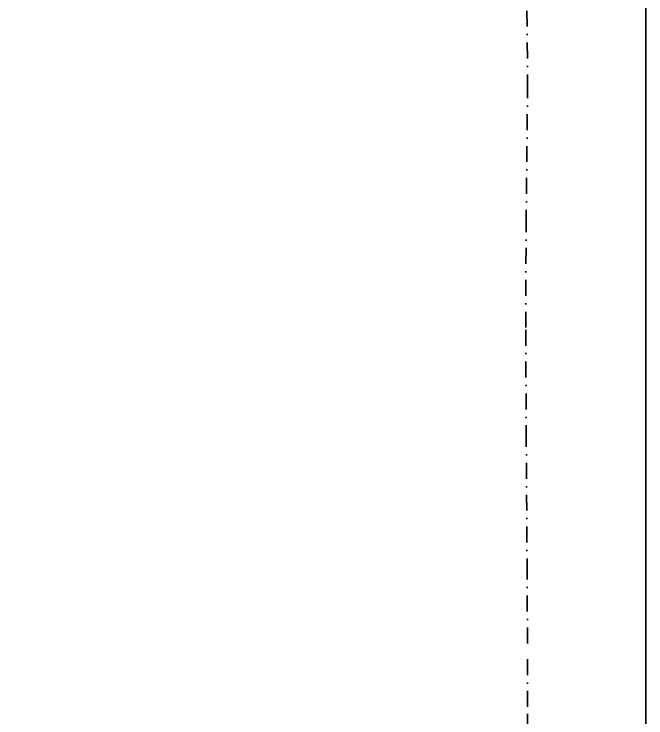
# Model space of a CAD drawing. Header units: millimetres. Extents: x -176651 to 388869, y -18959 to 486614.
# Drawn here: x 275589 to 388869, y 234114 to 360364 of the extents above; entities that cross this region are included whole.
import ezdxf
from ezdxf.xclip import XClip

# ---------------------------------------------------------------- set-up
doc = ezdxf.new("R2010")
doc.units = ezdxf.units.MM
doc.header["$LTSCALE"] = 150
doc.header["$XCLIPFRAME"] = 2
doc.linetypes.add('DASHDOT', pattern=[25.4, 12.7, -6.35, 0, -6.35])
doc.layers.add('ad-Site Boundary', color=1, linetype='DASHDOT', lineweight=35, true_color=0xff0000)

# ---------------------------------------------------------------- blocks, each defined once
blk = doc.blocks.new('Site boundary')
at = {"layer": 'ad-Site Boundary', "ltscale": 1.5}
blk.add_lwpolyline([(367583, 220558), (367635, 236091), (367635, 247490), (367570, 259867), (367414, 283740), (367329, 304118), (367381, 322403), (367655, 346687), (367512, 365356)], dxfattribs=at)
blk = doc.blocks.new('1625W_Footing Layout')
at = {"ltscale": 5}
for points in [[(-176651, 486614), (388869, 486614), (388869, -18386), (-176651, -18386)], [(388869, 486614), (954389, 486614), (954389, -18386), (388869, -18386)]]:
    blk.add_lwpolyline(points, close=True, dxfattribs=at)
blk.add_blockref('Site boundary', (0, 0))

msp = doc.modelspace()

# ---------------------------------------------------------------- linework, layer by layer
msp.add_lwpolyline([(-176651, 486614), (388869, 486614), (388869, -2838), (-176651, -2838)], close=True)

# ---------------------------------------------------------------- next in the draw order: block references
ref = msp.add_blockref('1625W_Footing Layout', (0, 0))
XClip(ref).set_block_clipping_path([(-176651.2716480088, -2838.4650931536), (388868.7283519913, 486613.8052760336)])

# ---------------------------------------------------------------- next in the draw order: linework, layer by layer
msp.add_lwpolyline([(-176651, 486614), (388869, 486614), (388869, -2838), (-176651, -2838)], close=True)

doc.saveas('drawing.dxf')
